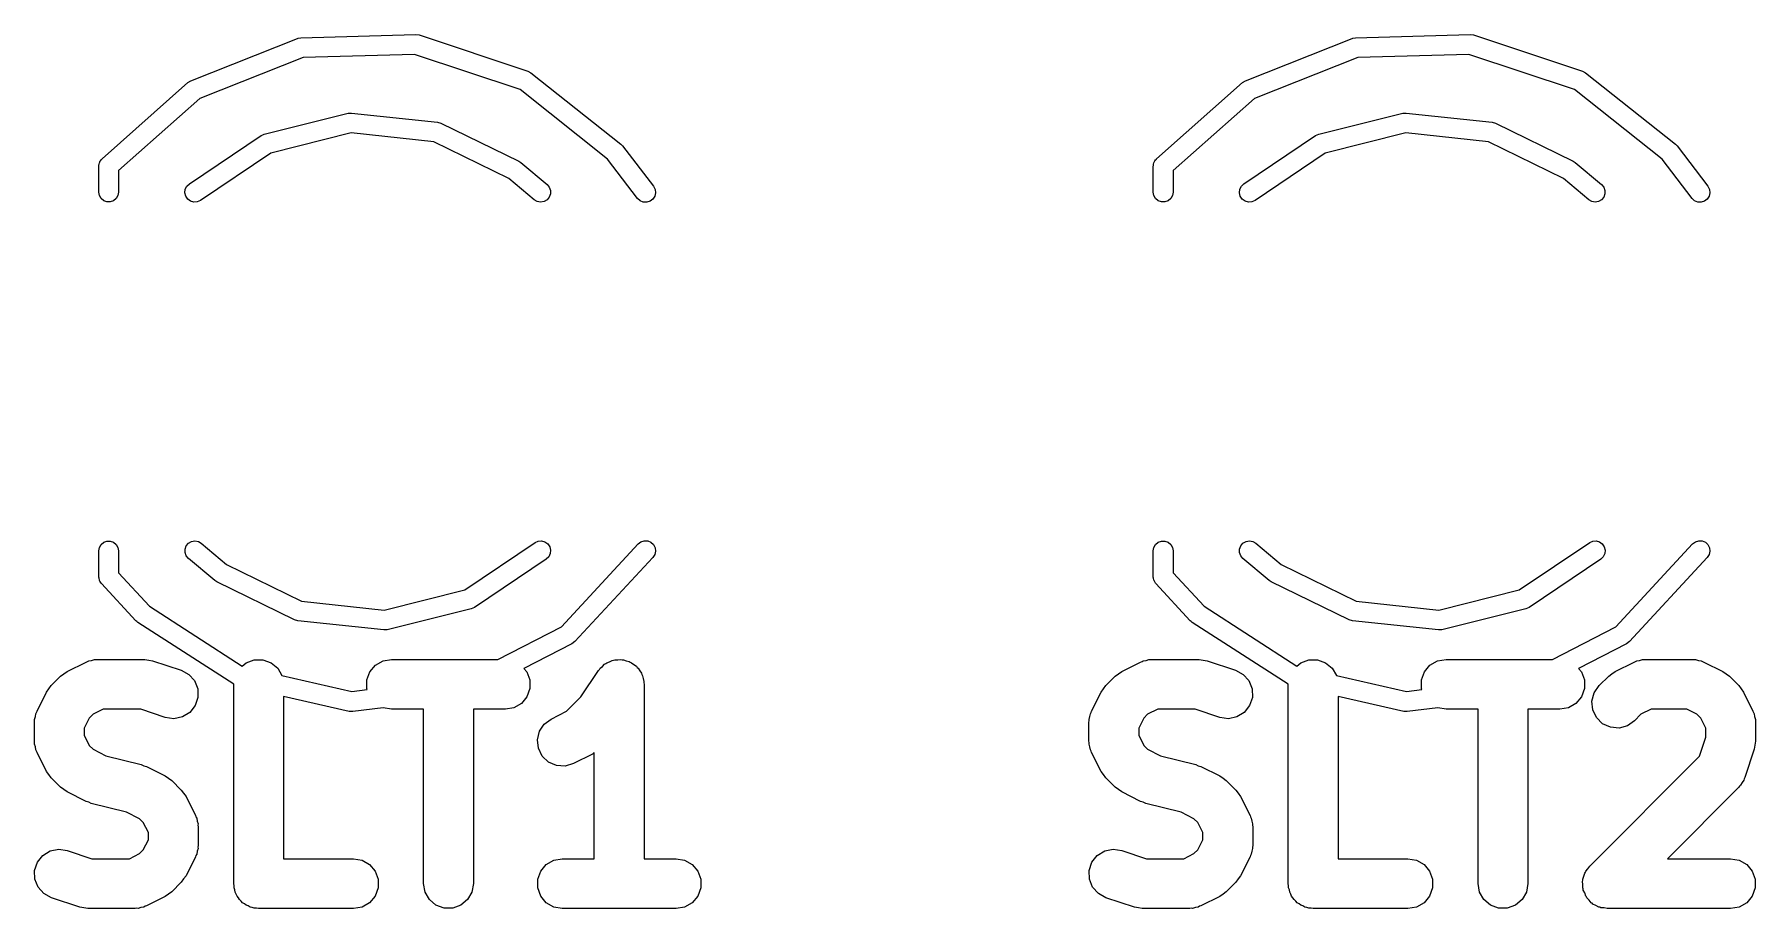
# Model space of a CAD drawing. Extents: x 125.2 to 205.2, y -134.4 to -54.5.
# Drawn here: x 194.84 to 205.21, y -134.04 to -128.78 of the extents above; entities that cross this region are included whole.
import ezdxf

# ---------------------------------------------------------------- set-up
doc = ezdxf.new("R2010")
doc.units = 0
doc.header["$MEASUREMENT"] = 0
doc.layers.add('BLACK', color=7, linetype='CONTINUOUS')

msp = doc.modelspace()

# ---------------------------------------------------------------- linework, layer by layer
at = {"layer": 'Black'}
for p, q in [((195.785, -129.06), (196.427, -128.805)), ((196.427, -128.805), (196.431, -128.804)), ((196.427, -128.805), (196.427, -128.805)), ((196.431, -128.804), (196.447, -128.801)), ((196.447, -128.801), (197.138, -128.781)), ((196.447, -128.801), (196.447, -128.801)), ((197.138, -128.781), (197.159, -128.784)), ((197.159, -128.784), (197.159, -128.784)), ((197.159, -128.784), (197.815, -129.002)), ((202.135, -129.06), (202.777, -128.805)), ((202.777, -128.805), (202.781, -128.804)), ((202.777, -128.805), (202.777, -128.805)), ((202.781, -128.804), (202.797, -128.801)), ((202.797, -128.801), (203.488, -128.781)), ((202.797, -128.801), (202.797, -128.801)), ((203.488, -128.781), (203.509, -128.784)), ((203.509, -128.784), (203.509, -128.784)), ((203.509, -128.784), (204.165, -129.002)), ((196.461, -128.92), (195.839, -129.167)), ((197.131, -128.902), (196.461, -128.92)), ((197.767, -129.113), (197.131, -128.902)), ((202.811, -128.92), (202.189, -129.167)), ((203.481, -128.902), (202.811, -128.92)), ((204.117, -129.113), (203.481, -128.902)), ((197.815, -129.002), (197.815, -129.002)), ((197.815, -129.002), (197.833, -129.012)), ((197.833, -129.012), (198.375, -129.441)), ((204.165, -129.002), (204.165, -129.002)), ((204.165, -129.002), (204.183, -129.012)), ((204.183, -129.012), (204.725, -129.441)), ((195.25, -129.53), (195.767, -129.071)), ((195.767, -129.071), (195.785, -129.06)), ((195.767, -129.071), (195.767, -129.071)), ((198.294, -129.531), (197.767, -129.113)), ((201.6, -129.53), (202.117, -129.071)), ((202.117, -129.071), (202.135, -129.06)), ((202.117, -129.071), (202.117, -129.071)), ((204.644, -129.531), (204.117, -129.113)), ((195.839, -129.167), (195.35, -129.601)), ((202.189, -129.167), (201.7, -129.601)), ((196.227, -129.381), (196.732, -129.255)), ((196.732, -129.255), (196.753, -129.254)), ((196.753, -129.254), (197.271, -129.309)), ((196.753, -129.254), (196.753, -129.254)), ((197.271, -129.309), (197.271, -129.309)), ((197.271, -129.309), (197.291, -129.315)), ((197.291, -129.315), (197.759, -129.543)), ((202.577, -129.381), (203.082, -129.255)), ((203.082, -129.255), (203.103, -129.254)), ((203.103, -129.254), (203.621, -129.309)), ((203.103, -129.254), (203.103, -129.254)), ((203.621, -129.309), (203.621, -129.309)), ((203.621, -129.309), (203.641, -129.315)), ((203.641, -129.315), (204.109, -129.543)), ((195.776, -129.68), (196.208, -129.389)), ((196.208, -129.389), (196.218, -129.385)), ((196.208, -129.389), (196.208, -129.389)), ((196.218, -129.385), (196.227, -129.381)), ((196.227, -129.381), (196.227, -129.381)), ((196.751, -129.374), (196.266, -129.495)), ((197.248, -129.427), (196.751, -129.374)), ((197.7, -129.648), (197.248, -129.427)), ((198.375, -129.441), (198.38, -129.447)), ((202.126, -129.68), (202.558, -129.389)), ((202.558, -129.389), (202.568, -129.385)), ((202.558, -129.389), (202.558, -129.389)), ((202.568, -129.385), (202.577, -129.381)), ((202.577, -129.381), (202.577, -129.381)), ((203.101, -129.374), (202.616, -129.495)), ((203.598, -129.427), (203.101, -129.374)), ((204.05, -129.648), (203.598, -129.427)), ((204.725, -129.441), (204.73, -129.447)), ((195.234, -129.553), (195.236, -129.549)), ((195.236, -129.549), (195.237, -129.546)), ((195.237, -129.546), (195.24, -129.542)), ((195.24, -129.542), (195.244, -129.535)), ((195.244, -129.535), (195.249, -129.532)), ((195.249, -129.532), (195.25, -129.53)), ((196.266, -129.495), (195.843, -129.78)), ((197.759, -129.543), (197.765, -129.548)), ((197.765, -129.548), (197.771, -129.551)), ((198.475, -129.768), (198.294, -129.531)), ((198.38, -129.447), (198.385, -129.452)), ((198.385, -129.452), (198.57, -129.695)), ((201.584, -129.553), (201.586, -129.549)), ((201.586, -129.549), (201.587, -129.546)), ((201.587, -129.546), (201.59, -129.542)), ((201.59, -129.542), (201.594, -129.535)), ((201.594, -129.535), (201.599, -129.532)), ((201.599, -129.532), (201.6, -129.53)), ((202.616, -129.495), (202.193, -129.78)), ((204.109, -129.543), (204.115, -129.548)), ((204.115, -129.548), (204.121, -129.551)), ((204.825, -129.768), (204.644, -129.531)), ((204.73, -129.447), (204.735, -129.452)), ((204.735, -129.452), (204.92, -129.695)), ((195.23, -129.574), (195.231, -129.57)), ((195.23, -129.73), (195.23, -129.574)), ((195.231, -129.566), (195.232, -129.561)), ((195.231, -129.57), (195.231, -129.566)), ((195.232, -129.561), (195.234, -129.553)), ((195.35, -129.601), (195.35, -129.73)), ((197.853, -129.776), (197.7, -129.648)), ((197.771, -129.551), (197.93, -129.684)), ((201.58, -129.574), (201.581, -129.57)), ((201.58, -129.73), (201.58, -129.574)), ((201.581, -129.566), (201.582, -129.561)), ((201.581, -129.57), (201.581, -129.566)), ((201.582, -129.561), (201.584, -129.553)), ((201.7, -129.601), (201.7, -129.73)), ((204.203, -129.776), (204.05, -129.648)), ((204.121, -129.551), (204.28, -129.684)), ((195.234, -129.751), (195.23, -129.73)), ((195.244, -129.769), (195.234, -129.751)), ((195.346, -129.751), (195.336, -129.769)), ((195.35, -129.73), (195.346, -129.751)), ((195.749, -129.734), (195.751, -129.713)), ((195.754, -129.754), (195.749, -129.734)), ((195.751, -129.713), (195.761, -129.695)), ((195.766, -129.772), (195.754, -129.754)), ((195.761, -129.695), (195.776, -129.68)), ((197.93, -129.684), (197.943, -129.7)), ((197.943, -129.7), (197.95, -129.72)), ((197.95, -129.741), (197.943, -129.76)), ((197.95, -129.72), (197.95, -129.741)), ((198.578, -129.755), (198.566, -129.772)), ((198.57, -129.695), (198.58, -129.714)), ((198.582, -129.734), (198.578, -129.755)), ((198.58, -129.714), (198.582, -129.734)), ((201.584, -129.751), (201.58, -129.73)), ((201.594, -129.769), (201.584, -129.751)), ((201.696, -129.751), (201.686, -129.769)), ((201.7, -129.73), (201.696, -129.751)), ((202.099, -129.734), (202.101, -129.713)), ((202.104, -129.754), (202.099, -129.734)), ((202.101, -129.713), (202.111, -129.695)), ((202.116, -129.772), (202.104, -129.754)), ((202.111, -129.695), (202.126, -129.68)), ((204.28, -129.684), (204.293, -129.7)), ((204.293, -129.7), (204.3, -129.72)), ((204.3, -129.741), (204.293, -129.76)), ((204.3, -129.72), (204.3, -129.741)), ((204.928, -129.755), (204.916, -129.772)), ((204.92, -129.695), (204.93, -129.714)), ((204.932, -129.734), (204.928, -129.755)), ((204.93, -129.714), (204.932, -129.734)), ((195.26, -129.782), (195.244, -129.769)), ((195.28, -129.789), (195.26, -129.782)), ((195.3, -129.789), (195.28, -129.789)), ((195.32, -129.782), (195.3, -129.789)), ((195.336, -129.769), (195.32, -129.782)), ((195.783, -129.784), (195.766, -129.772)), ((195.803, -129.79), (195.783, -129.784)), ((195.823, -129.788), (195.803, -129.79)), ((195.843, -129.78), (195.823, -129.788)), ((197.871, -129.787), (197.853, -129.776)), ((197.891, -129.79), (197.871, -129.787)), ((197.912, -129.787), (197.891, -129.79)), ((197.93, -129.776), (197.912, -129.787)), ((197.943, -129.76), (197.93, -129.776)), ((198.49, -129.782), (198.475, -129.768)), ((198.509, -129.79), (198.49, -129.782)), ((198.53, -129.791), (198.509, -129.79)), ((198.55, -129.785), (198.53, -129.791)), ((198.566, -129.772), (198.55, -129.785)), ((201.61, -129.782), (201.594, -129.769)), ((201.63, -129.789), (201.61, -129.782)), ((201.65, -129.789), (201.63, -129.789)), ((201.67, -129.782), (201.65, -129.789)), ((201.686, -129.769), (201.67, -129.782)), ((202.133, -129.784), (202.116, -129.772)), ((202.153, -129.79), (202.133, -129.784)), ((202.173, -129.788), (202.153, -129.79)), ((202.193, -129.78), (202.173, -129.788)), ((204.221, -129.787), (204.203, -129.776)), ((204.241, -129.79), (204.221, -129.787)), ((204.262, -129.787), (204.241, -129.79)), ((204.28, -129.776), (204.262, -129.787)), ((204.293, -129.76), (204.28, -129.776)), ((204.84, -129.782), (204.825, -129.768)), ((204.859, -129.79), (204.84, -129.782)), ((204.88, -129.791), (204.859, -129.79)), ((204.9, -129.785), (204.88, -129.791)), ((204.916, -129.772), (204.9, -129.785)), ((195.789, -131.834), (195.809, -131.83)), ((195.809, -131.83), (195.83, -131.834)), ((197.877, -131.832), (197.897, -131.83)), ((197.897, -131.83), (197.917, -131.836)), ((198.495, -131.835), (198.515, -131.829)), ((198.515, -131.829), (198.536, -131.83)), ((198.536, -131.83), (198.555, -131.838)), ((202.139, -131.834), (202.159, -131.83)), ((202.159, -131.83), (202.18, -131.834)), ((204.227, -131.832), (204.247, -131.83)), ((204.247, -131.83), (204.267, -131.836)), ((204.845, -131.835), (204.865, -131.829)), ((204.865, -131.829), (204.886, -131.83)), ((204.886, -131.83), (204.905, -131.838)), ((195.23, -131.89), (195.234, -131.869)), ((195.23, -132.046), (195.23, -131.89)), ((195.234, -131.869), (195.244, -131.851)), ((195.244, -131.851), (195.26, -131.838)), ((195.26, -131.838), (195.28, -131.831)), ((195.28, -131.831), (195.3, -131.831)), ((195.3, -131.831), (195.32, -131.838)), ((195.32, -131.838), (195.336, -131.851)), ((195.336, -131.851), (195.346, -131.869)), ((195.346, -131.869), (195.35, -131.89)), ((195.35, -131.89), (195.35, -132.022)), ((195.75, -131.88), (195.757, -131.86)), ((195.75, -131.9), (195.75, -131.88)), ((195.757, -131.92), (195.75, -131.9)), ((195.757, -131.86), (195.77, -131.844)), ((195.77, -131.936), (195.757, -131.92)), ((195.77, -131.844), (195.789, -131.834)), ((195.83, -131.834), (195.848, -131.844)), ((195.848, -131.844), (196, -131.972)), ((197.434, -132.125), (197.858, -131.84)), ((197.858, -131.84), (197.877, -131.832)), ((197.917, -131.836), (197.934, -131.848)), ((197.94, -131.925), (197.925, -131.94)), ((197.934, -131.848), (197.946, -131.865)), ((197.949, -131.906), (197.94, -131.925)), ((197.946, -131.865), (197.951, -131.886)), ((197.951, -131.886), (197.949, -131.906)), ((198.016, -132.347), (198.478, -131.848)), ((198.566, -131.929), (198.097, -132.436)), ((198.478, -131.848), (198.495, -131.835)), ((198.555, -131.838), (198.57, -131.852)), ((198.578, -131.912), (198.566, -131.929)), ((198.57, -131.852), (198.58, -131.871)), ((198.582, -131.892), (198.578, -131.912)), ((198.58, -131.871), (198.582, -131.892)), ((201.58, -131.89), (201.584, -131.869)), ((201.58, -132.046), (201.58, -131.89)), ((201.584, -131.869), (201.594, -131.851)), ((201.594, -131.851), (201.61, -131.838)), ((201.61, -131.838), (201.63, -131.831)), ((201.63, -131.831), (201.65, -131.831)), ((201.65, -131.831), (201.67, -131.838)), ((201.67, -131.838), (201.686, -131.851)), ((201.686, -131.851), (201.696, -131.869)), ((201.696, -131.869), (201.7, -131.89)), ((201.7, -131.89), (201.7, -132.022)), ((202.1, -131.88), (202.107, -131.86)), ((202.1, -131.9), (202.1, -131.88)), ((202.107, -131.92), (202.1, -131.9)), ((202.107, -131.86), (202.12, -131.844)), ((202.12, -131.936), (202.107, -131.92)), ((202.12, -131.844), (202.139, -131.834)), ((202.18, -131.834), (202.198, -131.844)), ((202.198, -131.844), (202.35, -131.972)), ((203.784, -132.125), (204.208, -131.84)), ((204.208, -131.84), (204.227, -131.832)), ((204.267, -131.836), (204.284, -131.848)), ((204.29, -131.925), (204.275, -131.94)), ((204.284, -131.848), (204.296, -131.865)), ((204.299, -131.906), (204.29, -131.925)), ((204.296, -131.865), (204.301, -131.886)), ((204.301, -131.886), (204.299, -131.906)), ((204.366, -132.347), (204.828, -131.848)), ((204.916, -131.929), (204.447, -132.436)), ((204.828, -131.848), (204.845, -131.835)), ((204.905, -131.838), (204.92, -131.852)), ((204.928, -131.912), (204.916, -131.929)), ((204.92, -131.852), (204.93, -131.871)), ((204.932, -131.892), (204.928, -131.912)), ((204.93, -131.871), (204.932, -131.892)), ((195.35, -132.022), (195.536, -132.223)), ((195.929, -132.069), (195.77, -131.936)), ((196, -131.972), (196.452, -132.193)), ((197.925, -131.94), (197.493, -132.231)), ((201.7, -132.022), (201.886, -132.223)), ((202.279, -132.069), (202.12, -131.936)), ((202.35, -131.972), (202.802, -132.193)), ((204.275, -131.94), (203.843, -132.231)), ((195.23, -132.047), (195.23, -132.046)), ((195.23, -132.048), (195.23, -132.047)), ((195.232, -132.055), (195.23, -132.048)), ((195.234, -132.067), (195.232, -132.055)), ((195.235, -132.068), (195.234, -132.067)), ((195.235, -132.069), (195.235, -132.068)), ((195.237, -132.072), (195.235, -132.069)), ((195.244, -132.085), (195.237, -132.072)), ((195.246, -132.086), (195.244, -132.085)), ((195.453, -132.31), (195.246, -132.086)), ((195.246, -132.086), (195.246, -132.086)), ((195.935, -132.072), (195.929, -132.069)), ((195.941, -132.077), (195.935, -132.072)), ((196.409, -132.305), (195.941, -132.077)), ((196.949, -132.246), (197.434, -132.125)), ((201.58, -132.047), (201.58, -132.046)), ((201.58, -132.048), (201.58, -132.047)), ((201.582, -132.055), (201.58, -132.048)), ((201.584, -132.067), (201.582, -132.055)), ((201.585, -132.068), (201.584, -132.067)), ((201.585, -132.069), (201.585, -132.068)), ((201.587, -132.072), (201.585, -132.069)), ((201.594, -132.085), (201.587, -132.072)), ((201.596, -132.086), (201.594, -132.085)), ((201.803, -132.31), (201.596, -132.086)), ((201.596, -132.086), (201.596, -132.086)), ((202.285, -132.072), (202.279, -132.069)), ((202.291, -132.077), (202.285, -132.072)), ((202.759, -132.305), (202.291, -132.077)), ((203.299, -132.246), (203.784, -132.125)), ((195.536, -132.223), (196.094, -132.583)), ((196.452, -132.193), (196.949, -132.246)), ((197.473, -132.239), (196.968, -132.365)), ((197.493, -132.231), (197.473, -132.239)), ((197.473, -132.239), (197.473, -132.239)), ((201.886, -132.223), (202.444, -132.583)), ((202.802, -132.193), (203.299, -132.246)), ((203.823, -132.239), (203.318, -132.365)), ((203.843, -132.231), (203.823, -132.239)), ((203.823, -132.239), (203.823, -132.239)), ((195.459, -132.315), (195.453, -132.31)), ((195.465, -132.32), (195.459, -132.315)), ((196.043, -132.693), (195.465, -132.32)), ((196.429, -132.311), (196.409, -132.305)), ((196.947, -132.366), (196.429, -132.311)), ((196.429, -132.311), (196.429, -132.311)), ((197.634, -132.543), (198.016, -132.347)), ((201.809, -132.315), (201.803, -132.31)), ((201.815, -132.32), (201.809, -132.315)), ((202.393, -132.693), (201.815, -132.32)), ((202.779, -132.311), (202.759, -132.305)), ((203.297, -132.366), (202.779, -132.311)), ((202.779, -132.311), (202.779, -132.311)), ((203.984, -132.543), (204.366, -132.347)), ((196.958, -132.365), (196.947, -132.366)), ((196.947, -132.366), (196.947, -132.366)), ((196.968, -132.365), (196.958, -132.365)), ((196.968, -132.365), (196.968, -132.365)), ((198.08, -132.449), (197.791, -132.597)), ((198.097, -132.436), (198.08, -132.449)), ((203.308, -132.365), (203.297, -132.366)), ((203.297, -132.366), (203.297, -132.366)), ((203.318, -132.365), (203.308, -132.365)), ((203.318, -132.365), (203.318, -132.365)), ((204.43, -132.449), (204.141, -132.597)), ((204.447, -132.436), (204.43, -132.449)), ((195.163, -132.556), (195.17, -132.552)), ((195.17, -132.552), (195.187, -132.549)), ((195.187, -132.549), (195.204, -132.544)), ((195.204, -132.544), (195.213, -132.544)), ((195.213, -132.544), (195.221, -132.543)), ((195.221, -132.543), (195.507, -132.543)), ((195.507, -132.543), (195.531, -132.547)), ((195.531, -132.547), (195.555, -132.551)), ((195.555, -132.551), (195.726, -132.608)), ((196.118, -132.563), (196.167, -132.545)), ((196.167, -132.545), (196.219, -132.545)), ((196.219, -132.545), (196.268, -132.563)), ((196.896, -132.578), (196.942, -132.552)), ((196.942, -132.552), (196.993, -132.543)), ((196.993, -132.543), (197.634, -132.543)), ((198.306, -132.557), (198.322, -132.549)), ((198.322, -132.549), (198.33, -132.548)), ((198.33, -132.548), (198.338, -132.545)), ((198.338, -132.545), (198.356, -132.545)), ((198.356, -132.545), (198.374, -132.543)), ((198.374, -132.543), (198.382, -132.545)), ((198.382, -132.545), (198.39, -132.545)), ((198.39, -132.545), (198.407, -132.551)), ((198.407, -132.551), (198.425, -132.555)), ((198.425, -132.555), (198.431, -132.56)), ((201.513, -132.556), (201.52, -132.552)), ((201.52, -132.552), (201.537, -132.549)), ((201.537, -132.549), (201.554, -132.544)), ((201.554, -132.544), (201.563, -132.544)), ((201.563, -132.544), (201.571, -132.543)), ((201.571, -132.543), (201.857, -132.543)), ((201.857, -132.543), (201.881, -132.547)), ((201.881, -132.547), (201.905, -132.551)), ((201.905, -132.551), (202.076, -132.608)), ((202.468, -132.563), (202.517, -132.545)), ((202.517, -132.545), (202.569, -132.545)), ((202.569, -132.545), (202.618, -132.563)), ((203.246, -132.578), (203.292, -132.552)), ((203.292, -132.552), (203.343, -132.543)), ((203.343, -132.543), (203.984, -132.543)), ((204.484, -132.556), (204.492, -132.552)), ((204.492, -132.552), (204.509, -132.549)), ((204.509, -132.549), (204.526, -132.544)), ((204.526, -132.544), (204.534, -132.544)), ((204.534, -132.544), (204.543, -132.543)), ((204.543, -132.543), (204.829, -132.543)), ((204.829, -132.543), (204.837, -132.544)), ((204.837, -132.544), (204.846, -132.544)), ((204.846, -132.544), (204.863, -132.549)), ((204.863, -132.549), (204.88, -132.552)), ((204.88, -132.552), (204.887, -132.556)), ((194.944, -132.701), (195.001, -132.644)), ((195.001, -132.644), (195.021, -132.63)), ((195.021, -132.63), (195.04, -132.616)), ((195.04, -132.616), (195.154, -132.559)), ((195.154, -132.559), (195.163, -132.556)), ((195.726, -132.608), (195.772, -132.633)), ((195.772, -132.633), (195.806, -132.671)), ((196.094, -132.583), (196.118, -132.563)), ((196.268, -132.563), (196.308, -132.596)), ((196.308, -132.596), (196.333, -132.641)), ((196.333, -132.641), (196.755, -132.737)), ((196.845, -132.667), (196.863, -132.618)), ((196.863, -132.618), (196.896, -132.578)), ((197.791, -132.597), (197.808, -132.618)), ((197.808, -132.618), (197.826, -132.667)), ((198.133, -132.769), (198.239, -132.61)), ((198.239, -132.61), (198.245, -132.604)), ((198.245, -132.604), (198.249, -132.596)), ((198.249, -132.596), (198.263, -132.585)), ((198.263, -132.585), (198.275, -132.572)), ((198.275, -132.572), (198.283, -132.568)), ((198.283, -132.568), (198.289, -132.563)), ((198.289, -132.563), (198.306, -132.557)), ((198.431, -132.56), (198.439, -132.563)), ((198.439, -132.563), (198.453, -132.574)), ((198.453, -132.574), (198.468, -132.584)), ((198.468, -132.584), (198.473, -132.591)), ((198.473, -132.591), (198.479, -132.596)), ((198.479, -132.596), (198.488, -132.612)), ((198.488, -132.612), (198.499, -132.626)), ((198.499, -132.626), (198.501, -132.634)), ((198.501, -132.634), (198.505, -132.642)), ((198.505, -132.642), (198.508, -132.659)), ((198.508, -132.659), (198.513, -132.676)), ((201.294, -132.701), (201.351, -132.644)), ((201.351, -132.644), (201.371, -132.63)), ((201.371, -132.63), (201.39, -132.616)), ((201.39, -132.616), (201.504, -132.559)), ((201.504, -132.559), (201.513, -132.556)), ((202.076, -132.608), (202.122, -132.633)), ((202.122, -132.633), (202.156, -132.671)), ((202.444, -132.583), (202.468, -132.563)), ((202.618, -132.563), (202.658, -132.596)), ((202.658, -132.596), (202.683, -132.641)), ((202.683, -132.641), (203.105, -132.737)), ((203.195, -132.667), (203.213, -132.618)), ((203.213, -132.618), (203.246, -132.578)), ((204.141, -132.597), (204.158, -132.618)), ((204.158, -132.618), (204.176, -132.667)), ((204.265, -132.701), (204.323, -132.644)), ((204.323, -132.644), (204.342, -132.63)), ((204.342, -132.63), (204.361, -132.616)), ((204.361, -132.616), (204.476, -132.559)), ((204.476, -132.559), (204.484, -132.556)), ((204.887, -132.556), (204.896, -132.559)), ((204.896, -132.559), (205.01, -132.616)), ((205.01, -132.616), (205.029, -132.63)), ((205.029, -132.63), (205.049, -132.644)), ((205.049, -132.644), (205.106, -132.701)), ((194.859, -132.854), (194.916, -132.74)), ((194.916, -132.74), (194.93, -132.721)), ((194.93, -132.721), (194.944, -132.701)), ((195.806, -132.671), (195.826, -132.72)), ((195.826, -132.72), (195.827, -132.772)), ((196.043, -133.893), (196.043, -132.693)), ((196.043, -132.693), (196.043, -132.693)), ((196.755, -132.737), (196.847, -132.725)), ((196.845, -132.719), (196.845, -132.667)), ((196.847, -132.725), (196.845, -132.719)), ((197.826, -132.719), (197.808, -132.768)), ((197.826, -132.667), (197.826, -132.719)), ((198.513, -132.676), (198.513, -132.685)), ((198.513, -132.685), (198.514, -132.693)), ((198.514, -132.693), (198.514, -133.743)), ((201.209, -132.854), (201.266, -132.74)), ((201.266, -132.74), (201.28, -132.721)), ((201.28, -132.721), (201.294, -132.701)), ((202.156, -132.671), (202.176, -132.72)), ((202.176, -132.72), (202.177, -132.772)), ((202.393, -133.893), (202.393, -132.693)), ((202.393, -132.693), (202.393, -132.693)), ((203.105, -132.737), (203.197, -132.725)), ((203.195, -132.719), (203.195, -132.667)), ((203.197, -132.725), (203.195, -132.719)), ((204.176, -132.719), (204.158, -132.768)), ((204.176, -132.667), (204.176, -132.719)), ((204.222, -132.794), (204.235, -132.744)), ((204.235, -132.744), (204.265, -132.701)), ((205.106, -132.701), (205.12, -132.721)), ((205.12, -132.721), (205.134, -132.74)), ((205.134, -132.74), (205.191, -132.854)), ((194.852, -132.87), (194.856, -132.863)), ((194.856, -132.863), (194.859, -132.854)), ((195.257, -132.843), (195.196, -132.873)), ((195.483, -132.843), (195.257, -132.843)), ((195.631, -132.892), (195.483, -132.843)), ((195.778, -132.862), (195.734, -132.889)), ((195.81, -132.821), (195.778, -132.862)), ((195.827, -132.772), (195.81, -132.821)), ((196.739, -132.856), (196.343, -132.766)), ((196.343, -132.766), (196.343, -133.743)), ((196.76, -132.857), (196.739, -132.856)), ((196.739, -132.856), (196.739, -132.856)), ((196.943, -132.834), (196.76, -132.857)), ((196.993, -132.843), (196.943, -132.834)), ((197.186, -132.843), (196.993, -132.843)), ((197.186, -133.893), (197.186, -132.843)), ((197.679, -132.843), (197.486, -132.843)), ((197.486, -132.843), (197.486, -133.893)), ((197.73, -132.834), (197.679, -132.843)), ((197.775, -132.808), (197.73, -132.834)), ((197.808, -132.768), (197.775, -132.808)), ((197.954, -132.902), (198.047, -132.855)), ((198.047, -132.855), (198.133, -132.769)), ((201.202, -132.87), (201.206, -132.863)), ((201.206, -132.863), (201.209, -132.854)), ((201.607, -132.843), (201.546, -132.873)), ((201.833, -132.843), (201.607, -132.843)), ((201.981, -132.892), (201.833, -132.843)), ((202.128, -132.862), (202.084, -132.889)), ((202.16, -132.821), (202.128, -132.862)), ((202.177, -132.772), (202.16, -132.821)), ((203.089, -132.856), (202.693, -132.766)), ((202.693, -132.766), (202.693, -133.743)), ((203.11, -132.857), (203.089, -132.856)), ((203.089, -132.856), (203.089, -132.856)), ((203.293, -132.834), (203.11, -132.857)), ((203.343, -132.843), (203.293, -132.834)), ((203.536, -132.843), (203.343, -132.843)), ((203.536, -133.893), (203.536, -132.843)), ((204.029, -132.843), (203.836, -132.843)), ((203.836, -132.843), (203.836, -133.893)), ((204.08, -132.834), (204.029, -132.843)), ((204.125, -132.808), (204.08, -132.834)), ((204.158, -132.768), (204.125, -132.808)), ((204.227, -132.846), (204.222, -132.794)), ((204.249, -132.893), (204.227, -132.846)), ((204.578, -132.843), (204.517, -132.873)), ((204.793, -132.843), (204.578, -132.843)), ((204.854, -132.873), (204.793, -132.843)), ((205.191, -132.854), (205.194, -132.863)), ((205.194, -132.863), (205.198, -132.87)), ((194.843, -132.921), (194.844, -132.913)), ((194.843, -133.036), (194.843, -132.921)), ((194.844, -132.904), (194.849, -132.887)), ((194.844, -132.913), (194.844, -132.904)), ((194.849, -132.887), (194.852, -132.87)), ((195.173, -132.896), (195.143, -132.957)), ((195.143, -132.957), (195.143, -133)), ((195.196, -132.873), (195.173, -132.896)), ((195.683, -132.9), (195.631, -132.892)), ((195.734, -132.889), (195.683, -132.9)), ((197.884, -132.976), (197.913, -132.933)), ((197.913, -132.933), (197.954, -132.902)), ((201.193, -132.921), (201.194, -132.913)), ((201.193, -133.036), (201.193, -132.921)), ((201.194, -132.904), (201.199, -132.887)), ((201.194, -132.913), (201.194, -132.904)), ((201.199, -132.887), (201.202, -132.87)), ((201.523, -132.896), (201.493, -132.957)), ((201.493, -132.957), (201.493, -133)), ((201.546, -132.873), (201.523, -132.896)), ((202.033, -132.9), (201.981, -132.892)), ((202.084, -132.889), (202.033, -132.9)), ((204.285, -132.93), (204.249, -132.893)), ((204.333, -132.952), (204.285, -132.93)), ((204.385, -132.957), (204.333, -132.952)), ((204.435, -132.943), (204.385, -132.957)), ((204.477, -132.913), (204.435, -132.943)), ((204.517, -132.873), (204.477, -132.913)), ((204.877, -132.896), (204.854, -132.873)), ((204.907, -132.957), (204.877, -132.896)), ((204.907, -133.011), (204.907, -132.957)), ((205.198, -132.87), (205.201, -132.887)), ((205.201, -132.887), (205.206, -132.904)), ((205.206, -132.904), (205.206, -132.913)), ((205.206, -132.913), (205.207, -132.921)), ((205.207, -132.921), (205.207, -133.036)), ((194.844, -133.044), (194.843, -133.036)), ((194.844, -133.053), (194.844, -133.044)), ((194.849, -133.07), (194.844, -133.053)), ((194.852, -133.087), (194.849, -133.07)), ((195.143, -133), (195.173, -133.061)), ((195.173, -133.061), (195.196, -133.084)), ((197.872, -133.027), (197.884, -132.976)), ((197.878, -133.078), (197.872, -133.027)), ((201.194, -133.044), (201.193, -133.036)), ((201.194, -133.053), (201.194, -133.044)), ((201.199, -133.07), (201.194, -133.053)), ((201.202, -133.087), (201.199, -133.07)), ((201.493, -133), (201.523, -133.061)), ((201.523, -133.061), (201.546, -133.084)), ((204.869, -133.126), (204.907, -133.011)), ((205.203, -133.059), (205.199, -133.083)), ((205.207, -133.036), (205.203, -133.059)), ((194.856, -133.095), (194.852, -133.087)), ((194.859, -133.103), (194.856, -133.095)), ((194.916, -133.217), (194.859, -133.103)), ((195.196, -133.084), (195.274, -133.123)), ((195.274, -133.123), (195.486, -133.176)), ((195.486, -133.176), (195.501, -133.183)), ((197.901, -133.125), (197.878, -133.078)), ((197.939, -133.161), (197.901, -133.125)), ((197.987, -133.182), (197.939, -133.161)), ((198.089, -133.17), (198.039, -133.185)), ((198.203, -133.113), (198.089, -133.17)), ((198.214, -133.104), (198.203, -133.113)), ((198.214, -133.743), (198.214, -133.104)), ((201.206, -133.095), (201.202, -133.087)), ((201.209, -133.103), (201.206, -133.095)), ((201.266, -133.217), (201.209, -133.103)), ((201.546, -133.084), (201.624, -133.123)), ((201.624, -133.123), (201.836, -133.176)), ((201.836, -133.176), (201.851, -133.183)), ((204.208, -133.787), (204.869, -133.126)), ((205.199, -133.083), (205.142, -133.255)), ((194.93, -133.236), (194.916, -133.217)), ((194.944, -133.256), (194.93, -133.236)), ((195.001, -133.313), (194.944, -133.256)), ((195.501, -133.183), (195.517, -133.187)), ((195.517, -133.187), (195.631, -133.244)), ((195.631, -133.244), (195.651, -133.259)), ((195.651, -133.259), (195.67, -133.273)), ((195.67, -133.273), (195.727, -133.33)), ((198.039, -133.185), (197.987, -133.182)), ((201.28, -133.236), (201.266, -133.217)), ((201.294, -133.256), (201.28, -133.236)), ((201.351, -133.313), (201.294, -133.256)), ((201.851, -133.183), (201.867, -133.187)), ((201.867, -133.187), (201.981, -133.244)), ((201.981, -133.244), (202.001, -133.259)), ((202.001, -133.259), (202.02, -133.273)), ((202.02, -133.273), (202.077, -133.33)), ((205.136, -133.271), (205.126, -133.285)), ((205.138, -133.262), (205.136, -133.271)), ((205.142, -133.255), (205.138, -133.262)), ((195.021, -133.327), (195.001, -133.313)), ((195.04, -133.341), (195.021, -133.327)), ((195.154, -133.398), (195.04, -133.341)), ((195.727, -133.33), (195.741, -133.349)), ((195.741, -133.349), (195.756, -133.369)), ((195.756, -133.369), (195.813, -133.483)), ((201.371, -133.327), (201.351, -133.313)), ((201.39, -133.341), (201.371, -133.327)), ((201.504, -133.398), (201.39, -133.341)), ((202.077, -133.33), (202.091, -133.349)), ((202.091, -133.349), (202.106, -133.369)), ((202.106, -133.369), (202.163, -133.483)), ((205.106, -133.313), (204.676, -133.743)), ((205.111, -133.306), (205.106, -133.313)), ((205.117, -133.3), (205.111, -133.306)), ((205.126, -133.285), (205.117, -133.3)), ((195.17, -133.403), (195.154, -133.398)), ((195.185, -133.41), (195.17, -133.403)), ((195.398, -133.463), (195.185, -133.41)), ((195.475, -133.502), (195.398, -133.463)), ((195.813, -133.483), (195.815, -133.491)), ((201.52, -133.403), (201.504, -133.398)), ((201.535, -133.41), (201.52, -133.403)), ((201.748, -133.463), (201.535, -133.41)), ((201.825, -133.502), (201.748, -133.463)), ((202.163, -133.483), (202.165, -133.491)), ((195.498, -133.525), (195.475, -133.502)), ((195.529, -133.585), (195.498, -133.525)), ((195.529, -133.629), (195.529, -133.585)), ((195.815, -133.491), (195.82, -133.499)), ((195.82, -133.499), (195.823, -133.516)), ((195.823, -133.516), (195.828, -133.533)), ((195.828, -133.533), (195.827, -133.541)), ((195.827, -133.541), (195.829, -133.55)), ((195.829, -133.55), (195.829, -133.664)), ((201.848, -133.525), (201.825, -133.502)), ((201.879, -133.585), (201.848, -133.525)), ((201.879, -133.629), (201.879, -133.585)), ((202.165, -133.491), (202.17, -133.499)), ((202.17, -133.499), (202.173, -133.516)), ((202.173, -133.516), (202.178, -133.533)), ((202.178, -133.533), (202.177, -133.541)), ((202.177, -133.541), (202.179, -133.55)), ((202.179, -133.55), (202.179, -133.664)), ((194.938, -133.696), (194.989, -133.686)), ((194.989, -133.686), (195.04, -133.693)), ((195.04, -133.693), (195.189, -133.743)), ((195.475, -133.712), (195.498, -133.69)), ((195.498, -133.69), (195.529, -133.629)), ((195.828, -133.681), (195.823, -133.698)), ((195.829, -133.664), (195.827, -133.673)), ((195.827, -133.673), (195.828, -133.681)), ((201.288, -133.696), (201.339, -133.686)), ((201.339, -133.686), (201.39, -133.693)), ((201.39, -133.693), (201.539, -133.743)), ((201.825, -133.712), (201.848, -133.69)), ((201.848, -133.69), (201.879, -133.629)), ((202.178, -133.681), (202.173, -133.698)), ((202.179, -133.664), (202.177, -133.673)), ((202.177, -133.673), (202.178, -133.681)), ((194.844, -133.814), (194.861, -133.764)), ((194.861, -133.764), (194.893, -133.723)), ((194.893, -133.723), (194.938, -133.696)), ((195.189, -133.743), (195.415, -133.743)), ((195.415, -133.743), (195.475, -133.712)), ((195.813, -133.731), (195.756, -133.846)), ((195.815, -133.723), (195.813, -133.731)), ((195.82, -133.716), (195.815, -133.723)), ((195.823, -133.698), (195.82, -133.716)), ((196.343, -133.743), (196.764, -133.743)), ((196.764, -133.743), (196.816, -133.752)), ((196.816, -133.752), (196.861, -133.778)), ((196.861, -133.778), (196.894, -133.818)), ((197.892, -133.818), (197.925, -133.778)), ((197.925, -133.778), (197.97, -133.752)), ((197.97, -133.752), (198.021, -133.743)), ((198.021, -133.743), (198.214, -133.743)), ((198.514, -133.743), (198.707, -133.743)), ((198.707, -133.743), (198.758, -133.752)), ((198.758, -133.752), (198.804, -133.778)), ((198.804, -133.778), (198.837, -133.818)), ((201.194, -133.814), (201.211, -133.764)), ((201.211, -133.764), (201.243, -133.723)), ((201.243, -133.723), (201.288, -133.696)), ((201.539, -133.743), (201.765, -133.743)), ((201.765, -133.743), (201.825, -133.712)), ((202.163, -133.731), (202.106, -133.846)), ((202.165, -133.723), (202.163, -133.731)), ((202.17, -133.716), (202.165, -133.723)), ((202.173, -133.698), (202.17, -133.716)), ((202.693, -133.743), (203.114, -133.743)), ((203.114, -133.743), (203.166, -133.752)), ((203.166, -133.752), (203.211, -133.778)), ((203.211, -133.778), (203.244, -133.818)), ((204.197, -133.803), (204.208, -133.787)), ((204.676, -133.743), (205.057, -133.743)), ((205.057, -133.743), (205.108, -133.752)), ((205.108, -133.752), (205.154, -133.778)), ((205.154, -133.778), (205.187, -133.818)), ((194.846, -133.866), (194.844, -133.814)), ((194.865, -133.914), (194.846, -133.866)), ((195.727, -133.885), (195.67, -133.942)), ((195.741, -133.865), (195.727, -133.885)), ((195.756, -133.846), (195.741, -133.865)), ((196.045, -133.906), (196.043, -133.893)), ((196.894, -133.818), (196.912, -133.867)), ((196.912, -133.867), (196.912, -133.919)), ((197.195, -133.944), (197.186, -133.893)), ((197.486, -133.893), (197.477, -133.944)), ((197.874, -133.867), (197.892, -133.818)), ((197.874, -133.919), (197.874, -133.867)), ((198.837, -133.818), (198.855, -133.867)), ((198.855, -133.867), (198.855, -133.919)), ((201.196, -133.866), (201.194, -133.814)), ((201.215, -133.914), (201.196, -133.866)), ((202.077, -133.885), (202.02, -133.942)), ((202.091, -133.865), (202.077, -133.885)), ((202.106, -133.846), (202.091, -133.865)), ((202.395, -133.906), (202.393, -133.893)), ((203.244, -133.818), (203.262, -133.867)), ((203.262, -133.867), (203.262, -133.919)), ((203.545, -133.944), (203.536, -133.893)), ((203.836, -133.893), (203.827, -133.944)), ((204.165, -133.88), (204.167, -133.873)), ((204.167, -133.899), (204.165, -133.88)), ((204.167, -133.867), (204.173, -133.848)), ((204.167, -133.873), (204.167, -133.867)), ((204.167, -133.919), (204.167, -133.899)), ((204.173, -133.848), (204.178, -133.829)), ((204.178, -133.829), (204.182, -133.824)), ((204.182, -133.824), (204.184, -133.818)), ((204.184, -133.818), (204.197, -133.803)), ((205.187, -133.818), (205.205, -133.867)), ((205.205, -133.867), (205.205, -133.919)), ((194.9, -133.953), (194.865, -133.914)), ((194.945, -133.978), (194.9, -133.953)), ((195.117, -134.035), (194.945, -133.978)), ((195.631, -133.97), (195.517, -134.027)), ((195.651, -133.956), (195.631, -133.97)), ((195.67, -133.942), (195.651, -133.956)), ((196.045, -133.919), (196.045, -133.906)), ((196.05, -133.931), (196.045, -133.919)), ((196.052, -133.944), (196.05, -133.931)), ((196.058, -133.956), (196.052, -133.944)), ((196.063, -133.968), (196.058, -133.956)), ((196.071, -133.978), (196.063, -133.968)), ((196.078, -133.989), (196.071, -133.978)), ((196.088, -133.998), (196.078, -133.989)), ((196.096, -134.008), (196.088, -133.998)), ((196.894, -133.968), (196.861, -134.008)), ((196.912, -133.919), (196.894, -133.968)), ((197.221, -133.989), (197.195, -133.944)), ((197.261, -134.023), (197.221, -133.989)), ((197.451, -133.989), (197.411, -134.023)), ((197.477, -133.944), (197.451, -133.989)), ((197.892, -133.968), (197.874, -133.919)), ((197.925, -134.008), (197.892, -133.968)), ((198.837, -133.968), (198.804, -134.008)), ((198.855, -133.919), (198.837, -133.968)), ((201.25, -133.953), (201.215, -133.914)), ((201.295, -133.978), (201.25, -133.953)), ((201.467, -134.035), (201.295, -133.978)), ((201.981, -133.97), (201.867, -134.027)), ((202.001, -133.956), (201.981, -133.97)), ((202.02, -133.942), (202.001, -133.956)), ((202.395, -133.919), (202.395, -133.906)), ((202.4, -133.931), (202.395, -133.919)), ((202.402, -133.944), (202.4, -133.931)), ((202.408, -133.956), (202.402, -133.944)), ((202.413, -133.968), (202.408, -133.956)), ((202.421, -133.978), (202.413, -133.968)), ((202.428, -133.989), (202.421, -133.978)), ((202.438, -133.998), (202.428, -133.989)), ((202.446, -134.008), (202.438, -133.998)), ((203.244, -133.968), (203.211, -134.008)), ((203.262, -133.919), (203.244, -133.968)), ((203.571, -133.989), (203.545, -133.944)), ((203.611, -134.023), (203.571, -133.989)), ((203.801, -133.989), (203.761, -134.023)), ((203.827, -133.944), (203.801, -133.989)), ((204.169, -133.925), (204.167, -133.919)), ((204.169, -133.932), (204.169, -133.925)), ((204.178, -133.949), (204.169, -133.932)), ((204.184, -133.968), (204.178, -133.949)), ((204.189, -133.973), (204.184, -133.968)), ((204.191, -133.979), (204.189, -133.973)), ((204.205, -133.993), (204.191, -133.979)), ((204.218, -134.008), (204.205, -133.993)), ((205.187, -133.968), (205.154, -134.008)), ((205.205, -133.919), (205.187, -133.968)), ((195.141, -134.039), (195.117, -134.035)), ((195.164, -134.043), (195.141, -134.039)), ((195.45, -134.043), (195.164, -134.043)), ((195.459, -134.041), (195.45, -134.043)), ((195.467, -134.042), (195.459, -134.041)), ((195.484, -134.037), (195.467, -134.042)), ((195.501, -134.034), (195.484, -134.037)), ((195.509, -134.029), (195.501, -134.034)), ((195.517, -134.027), (195.509, -134.029)), ((196.108, -134.014), (196.096, -134.008)), ((196.118, -134.023), (196.108, -134.014)), ((196.13, -134.027), (196.118, -134.023)), ((196.142, -134.034), (196.13, -134.027)), ((196.154, -134.036), (196.142, -134.034)), ((196.167, -134.041), (196.154, -134.036)), ((196.18, -134.041), (196.167, -134.041)), ((196.193, -134.043), (196.18, -134.041)), ((196.764, -134.043), (196.193, -134.043)), ((196.816, -134.034), (196.764, -134.043)), ((196.861, -134.008), (196.816, -134.034)), ((197.31, -134.041), (197.261, -134.023)), ((197.362, -134.041), (197.31, -134.041)), ((197.411, -134.023), (197.362, -134.041)), ((197.97, -134.034), (197.925, -134.008)), ((198.021, -134.043), (197.97, -134.034)), ((198.707, -134.043), (198.021, -134.043)), ((198.758, -134.034), (198.707, -134.043)), ((198.804, -134.008), (198.758, -134.034)), ((201.491, -134.039), (201.467, -134.035)), ((201.514, -134.043), (201.491, -134.039)), ((201.8, -134.043), (201.514, -134.043)), ((201.809, -134.041), (201.8, -134.043)), ((201.817, -134.042), (201.809, -134.041)), ((201.834, -134.037), (201.817, -134.042)), ((201.851, -134.034), (201.834, -134.037)), ((201.859, -134.029), (201.851, -134.034)), ((201.867, -134.027), (201.859, -134.029)), ((202.458, -134.014), (202.446, -134.008)), ((202.468, -134.023), (202.458, -134.014)), ((202.48, -134.027), (202.468, -134.023)), ((202.492, -134.034), (202.48, -134.027)), ((202.504, -134.036), (202.492, -134.034)), ((202.517, -134.041), (202.504, -134.036)), ((202.53, -134.041), (202.517, -134.041)), ((202.543, -134.043), (202.53, -134.041)), ((203.114, -134.043), (202.543, -134.043)), ((203.166, -134.034), (203.114, -134.043)), ((203.211, -134.008), (203.166, -134.034)), ((203.66, -134.041), (203.611, -134.023)), ((203.712, -134.041), (203.66, -134.041)), ((203.761, -134.023), (203.712, -134.041)), ((204.224, -134.011), (204.218, -134.008)), ((204.228, -134.016), (204.224, -134.011)), ((204.246, -134.024), (204.228, -134.016)), ((204.263, -134.034), (204.246, -134.024)), ((204.269, -134.035), (204.263, -134.034)), ((204.275, -134.038), (204.269, -134.035)), ((204.295, -134.039), (204.275, -134.038)), ((204.314, -134.043), (204.295, -134.039)), ((205.057, -134.043), (204.314, -134.043)), ((205.108, -134.034), (205.057, -134.043)), ((205.154, -134.008), (205.108, -134.034))]:
    msp.add_line(p, q, dxfattribs=at)

doc.saveas('drawing.dxf')
